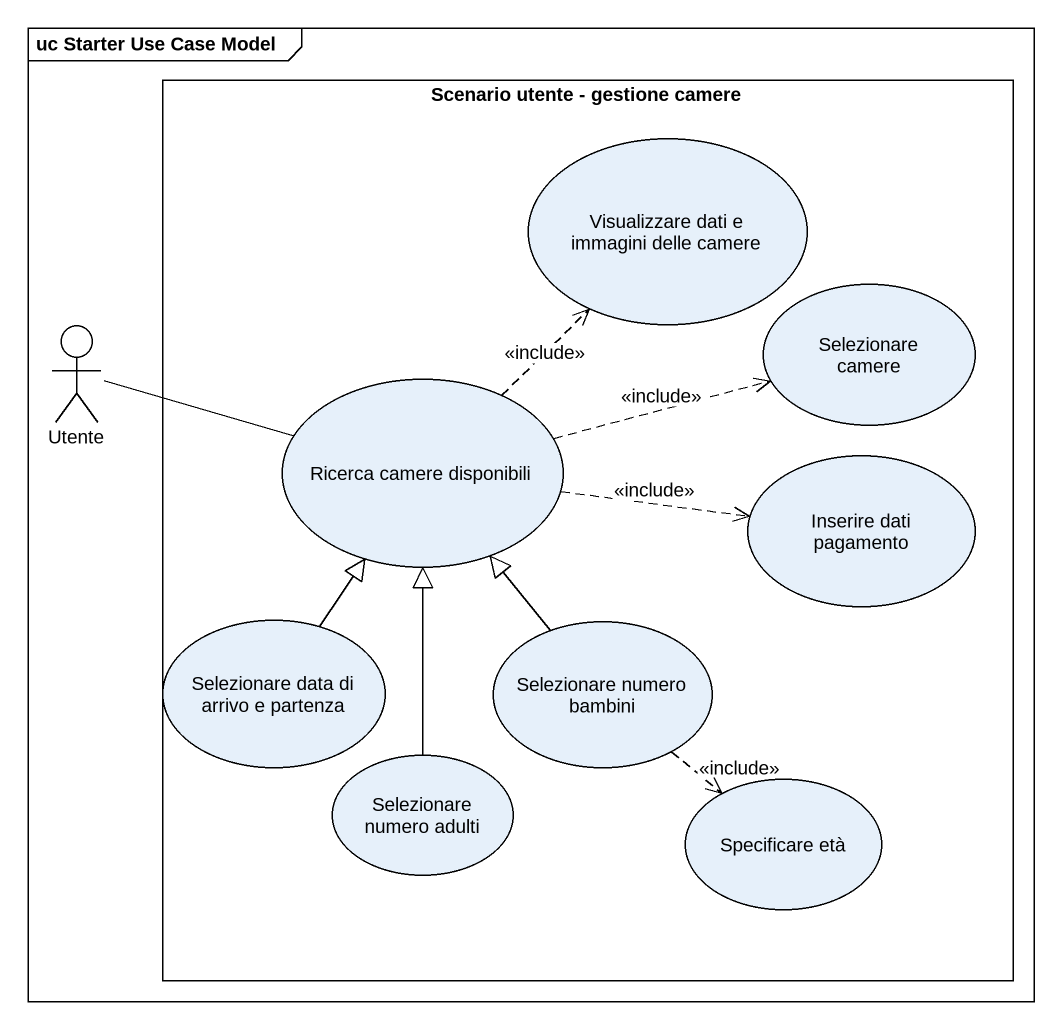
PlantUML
@startuml
mainframe uc Starter Use Case Model
rectangle "Scenario utente - gestione camere" as Scenario_utente_gestione {
  usecase "Visualizzare dati e immagini delle camere" as Visualizzare_dati_e
  usecase "Selezionare camere" as Selezionare_camere
  usecase "Ricerca camere disponibili" as Ricerca_camere_disponibili
  usecase "Inserire dati pagamento" as Inserire_dati_pagamento
  usecase "Selezionare data di arrivo e partenza" as Selezionare_data_di_arrivo
  usecase "Selezionare numero bambini" as Selezionare_numero_bambini
  usecase "Selezionare numero adulti" as Selezionare_numero_adulti
  usecase "Specificare età" as Specificare_età
}
actor Utente
Utente -right- Ricerca_camere_disponibili
Ricerca_camere_disponibili .up.> Visualizzare_dati_e : <<include>>
Ricerca_camere_disponibili .right.> Selezionare_camere : <<include>>
Ricerca_camere_disponibili .right.> Inserire_dati_pagamento : <<include>>
Selezionare_data_di_arrivo -up-|> Ricerca_camere_disponibili
Selezionare_numero_bambini -up-|> Ricerca_camere_disponibili
Selezionare_numero_bambini ..> Specificare_età : <<include>>
Selezionare_numero_adulti -up-|> Ricerca_camere_disponibili
@enduml
